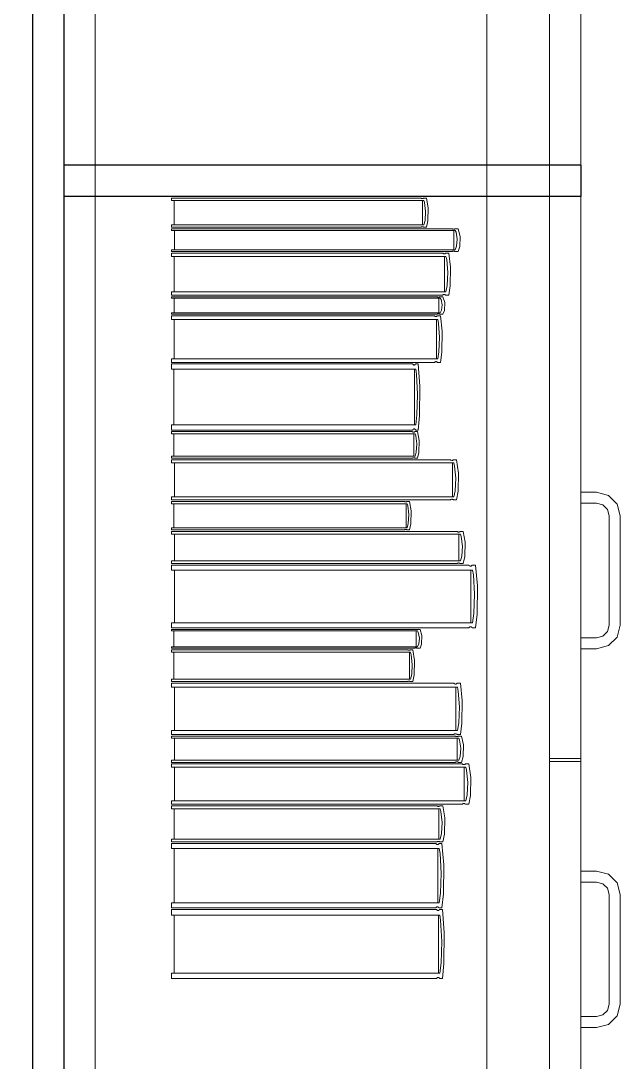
# Model space of a CAD drawing. Header units: inches. Extents: x -38 to 5698, y -33 to 92.
# Drawn here: x 128.675 to 129.058, y 33.462 to 34.127 of the extents above; entities that cross this region are included whole.
import ezdxf

# ---------------------------------------------------------------- set-up
doc = ezdxf.new("R2010")
doc.units = ezdxf.units.IN
doc.header["$MEASUREMENT"] = 0
doc.set_wipeout_variables(frame=1)
doc.linetypes.add('Wipeout_Contour', pattern=[1, 0, -1])
doc.layers.add('Interior - Mobiliario', color=7, linetype='Continuous')

msp = doc.modelspace()

# ---------------------------------------------------------------- linework, layer by layer
at = {"layer": 'Interior - Mobiliario', "color": 175, "linetype": 'Continuous', "lineweight": 13}
for p, q in [((128.70299, 34.755), (128.70299, 33.295)), ((129.01299, 33.295), (129.01299, 34.755)), ((128.93318, 34.01109), (128.93386, 34.00538)), ((128.93386, 34.00538), (128.93345, 33.99964)), ((128.93522, 33.99944), (128.93542, 34.00778)), ((128.9327, 33.99684), (128.77165, 33.99684)), ((128.77165, 33.99684), (128.77165, 33.99535)), ((128.93345, 33.99964), (128.9327, 33.99684)), ((128.93433, 33.99535), (128.93522, 33.99944)), ((128.77165, 33.99535), (128.93076, 33.99535)), ((128.95056, 33.99435), (128.77165, 33.99435)), ((128.77165, 33.99435), (128.77165, 33.99319)), ((128.77165, 33.99319), (128.95275, 33.99319)), ((128.77348, 33.99319), (128.77348, 33.981)), ((128.93076, 33.99535), (128.93089, 33.99545)), ((128.93089, 33.99545), (128.9311, 33.99556)), ((128.9311, 33.99556), (128.93133, 33.99563)), ((128.93133, 33.99563), (128.93156, 33.99566)), ((128.93156, 33.99566), (128.9318, 33.99566)), ((128.9318, 33.99566), (128.93204, 33.99562)), ((128.93204, 33.99562), (128.93226, 33.99554)), ((128.93226, 33.99554), (128.93247, 33.99543)), ((128.93247, 33.99543), (128.93256, 33.99535)), ((128.93256, 33.99535), (128.93433, 33.99535)), ((128.95066, 33.9943), (128.95056, 33.99435)), ((128.95089, 33.99421), (128.95066, 33.9943)), ((128.95114, 33.99415), (128.95089, 33.99421)), ((128.95141, 33.99411), (128.95114, 33.99415)), ((128.95168, 33.99411), (128.95141, 33.99411)), ((128.95194, 33.99414), (128.95168, 33.99411)), ((128.95183, 33.981), (128.95183, 33.99319)), ((128.9522, 33.99419), (128.95194, 33.99414)), ((128.95244, 33.99428), (128.9522, 33.99419)), ((128.95259, 33.99435), (128.95244, 33.99428)), ((128.95458, 33.99435), (128.95259, 33.99435)), ((128.95275, 33.99319), (128.95329, 33.99209)), ((128.95329, 33.99209), (128.95405, 33.98764)), ((128.9558, 33.98951), (128.95458, 33.99435)), ((128.95405, 33.98764), (128.95359, 33.98317)), ((128.95558, 33.98302), (128.9558, 33.98951)), ((128.95275, 33.981), (128.77165, 33.981)), ((128.77165, 33.981), (128.77165, 33.97983)), ((128.77165, 33.97983), (128.95056, 33.97983)), ((128.94468, 33.97883), (128.77165, 33.97883)), ((128.77165, 33.97883), (128.77165, 33.97668)), ((128.77165, 33.97668), (128.9468, 33.97668)), ((128.94591, 33.97668), (128.77342, 33.97668)), ((128.77342, 33.97668), (128.77342, 33.95406)), ((128.94478, 33.97873), (128.94468, 33.97883)), ((128.945, 33.97857), (128.94478, 33.97873)), ((128.94525, 33.97845), (128.945, 33.97857)), ((128.9455, 33.97839), (128.94525, 33.97845)), ((128.94576, 33.97838), (128.9455, 33.97839)), ((128.94602, 33.97843), (128.94576, 33.97838)), ((128.94591, 33.95406), (128.94591, 33.97668)), ((128.94627, 33.97854), (128.94602, 33.97843)), ((128.9465, 33.97869), (128.94627, 33.97854)), ((128.94664, 33.97883), (128.9465, 33.97869)), ((128.94857, 33.97883), (128.94664, 33.97883)), ((128.9468, 33.97668), (128.94732, 33.97464)), ((128.94975, 33.96985), (128.94857, 33.97883)), ((128.95056, 33.97983), (128.95071, 33.97991)), ((128.95071, 33.97991), (128.95095, 33.97999)), ((128.95095, 33.97999), (128.9512, 33.98005)), ((128.9512, 33.98005), (128.95147, 33.98008)), ((128.95147, 33.98008), (128.95174, 33.98007)), ((128.95174, 33.98007), (128.952, 33.98004)), ((128.952, 33.98004), (128.95225, 33.97998)), ((128.95225, 33.97998), (128.95249, 33.97989)), ((128.95249, 33.97989), (128.95259, 33.97983)), ((128.95259, 33.97983), (128.95458, 33.97983)), ((128.95359, 33.98317), (128.95275, 33.981)), ((128.95458, 33.97983), (128.95558, 33.98302)), ((128.94732, 33.97464), (128.94806, 33.96638)), ((128.94806, 33.96638), (128.94761, 33.95809)), ((128.94953, 33.95781), (128.94975, 33.96985)), ((128.94761, 33.95809), (128.9468, 33.95406)), ((128.94857, 33.95191), (128.94953, 33.95781)), ((128.9468, 33.95406), (128.77165, 33.95406)), ((128.77165, 33.95406), (128.77165, 33.95191)), ((128.77165, 33.95191), (128.94468, 33.95191)), ((128.94111, 33.95091), (128.77165, 33.95091)), ((128.77165, 33.95091), (128.77165, 33.95002)), ((128.77165, 33.95002), (128.94318, 33.95002)), ((128.77338, 33.95002), (128.77338, 33.94068)), ((128.77342, 33.95406), (128.94591, 33.95406)), ((128.94121, 33.95086), (128.94111, 33.95091)), ((128.94143, 33.9508), (128.94121, 33.95086)), ((128.94167, 33.95075), (128.94143, 33.9508)), ((128.94192, 33.95072), (128.94167, 33.95075)), ((128.94217, 33.95072), (128.94192, 33.95072)), ((128.94243, 33.95074), (128.94217, 33.95072)), ((128.94232, 33.94068), (128.94232, 33.95002)), ((128.94267, 33.95078), (128.94243, 33.95074)), ((128.94289, 33.95085), (128.94267, 33.95078)), ((128.94303, 33.95091), (128.94289, 33.95085)), ((128.94492, 33.95091), (128.94303, 33.95091)), ((128.94318, 33.95002), (128.9437, 33.94917)), ((128.94468, 33.95191), (128.94483, 33.95205)), ((128.94483, 33.95205), (128.94506, 33.9522)), ((128.94608, 33.9472), (128.94492, 33.95091)), ((128.94506, 33.9522), (128.9453, 33.95231)), ((128.9453, 33.95231), (128.94556, 33.95236)), ((128.94556, 33.95236), (128.94582, 33.95235)), ((128.94582, 33.95235), (128.94608, 33.95229)), ((128.94608, 33.95229), (128.94632, 33.95217)), ((128.94632, 33.95217), (128.94654, 33.95201)), ((128.94654, 33.95201), (128.94664, 33.95191)), ((128.94664, 33.95191), (128.94857, 33.95191)), ((128.9437, 33.94917), (128.94442, 33.94577)), ((128.94442, 33.94577), (128.94398, 33.94234)), ((128.94586, 33.94223), (128.94608, 33.9472)), ((128.94318, 33.94068), (128.77165, 33.94068)), ((128.77165, 33.94068), (128.77165, 33.93979)), ((128.77165, 33.93979), (128.94111, 33.93979)), ((128.93948, 33.93879), (128.77165, 33.93879)), ((128.77165, 33.93879), (128.77165, 33.9364)), ((128.93957, 33.93868), (128.93948, 33.93879)), ((128.93979, 33.93849), (128.93957, 33.93868)), ((128.94003, 33.93837), (128.93979, 33.93849)), ((128.94027, 33.9383), (128.94003, 33.93837)), ((128.94053, 33.93829), (128.94027, 33.9383)), ((128.94078, 33.93835), (128.94053, 33.93829)), ((128.94102, 33.93846), (128.94078, 33.93835)), ((128.94124, 33.93863), (128.94102, 33.93846)), ((128.94111, 33.93979), (128.94126, 33.93985)), ((128.94138, 33.93879), (128.94124, 33.93863)), ((128.94126, 33.93985), (128.94148, 33.93991)), ((128.94324, 33.93879), (128.94138, 33.93879)), ((128.94148, 33.93991), (128.94172, 33.93996)), ((128.94172, 33.93996), (128.94197, 33.93998)), ((128.94197, 33.93998), (128.94223, 33.93997)), ((128.94223, 33.93997), (128.94248, 33.93995)), ((128.94248, 33.93995), (128.94272, 33.9399)), ((128.94272, 33.9399), (128.94294, 33.93983)), ((128.94294, 33.93983), (128.94303, 33.93979)), ((128.94303, 33.93979), (128.94492, 33.93979)), ((128.94398, 33.94234), (128.94318, 33.94068)), ((128.9444, 33.92884), (128.94324, 33.93879)), ((128.94492, 33.93979), (128.94586, 33.94223)), ((128.77165, 33.9364), (128.94153, 33.9364)), ((128.77336, 33.9364), (128.77336, 33.91134)), ((128.94067, 33.91134), (128.94067, 33.9364)), ((128.94153, 33.9364), (128.94204, 33.93414)), ((128.94204, 33.93414), (128.94275, 33.92499)), ((128.94275, 33.92499), (128.94232, 33.91581)), ((128.94418, 33.9155), (128.9444, 33.92884)), ((128.94153, 33.91134), (128.77165, 33.91134)), ((128.77165, 33.91134), (128.77165, 33.90896)), ((128.94232, 33.91581), (128.94153, 33.91134)), ((128.94324, 33.90896), (128.94418, 33.9155)), ((128.77165, 33.90896), (128.93948, 33.90896)), ((128.92563, 33.90796), (128.77165, 33.90796)), ((128.77165, 33.90796), (128.77165, 33.90458)), ((128.77165, 33.90458), (128.92751, 33.90458)), ((128.77322, 33.90458), (128.77322, 33.86914)), ((128.92572, 33.90779), (128.92563, 33.90796)), ((128.92592, 33.90754), (128.92572, 33.90779)), ((128.92613, 33.90736), (128.92592, 33.90754)), ((128.92636, 33.90726), (128.92613, 33.90736)), ((128.92659, 33.90725), (128.92636, 33.90726)), ((128.92682, 33.90733), (128.92659, 33.90725)), ((128.92672, 33.86914), (128.92672, 33.90458)), ((128.92704, 33.90749), (128.92682, 33.90733)), ((128.92724, 33.90773), (128.92704, 33.90749)), ((128.92737, 33.90796), (128.92724, 33.90773)), ((128.92909, 33.90796), (128.92737, 33.90796)), ((128.92751, 33.90458), (128.92798, 33.90138)), ((128.93014, 33.89389), (128.92909, 33.90796)), ((128.93948, 33.90896), (128.93962, 33.90912)), ((128.93962, 33.90912), (128.93984, 33.90929)), ((128.93984, 33.90929), (128.94008, 33.9094)), ((128.94008, 33.9094), (128.94033, 33.90946)), ((128.94033, 33.90946), (128.94058, 33.90945)), ((128.94058, 33.90945), (128.94083, 33.90938)), ((128.94083, 33.90938), (128.94107, 33.90925)), ((128.94107, 33.90925), (128.94128, 33.90907)), ((128.94128, 33.90907), (128.94138, 33.90896)), ((128.94138, 33.90896), (128.94324, 33.90896)), ((128.92798, 33.90138), (128.92863, 33.88844)), ((128.92995, 33.87502), (128.93014, 33.89389)), ((128.92863, 33.88844), (128.92823, 33.87546)), ((128.92823, 33.87546), (128.92751, 33.86914)), ((128.92909, 33.86576), (128.92995, 33.87502)), ((128.92751, 33.86914), (128.77165, 33.86914)), ((128.77165, 33.86914), (128.77165, 33.86576)), ((128.77165, 33.86576), (128.92563, 33.86576)), ((128.92525, 33.86476), (128.77165, 33.86476)), ((128.77165, 33.86476), (128.77165, 33.8634)), ((128.92534, 33.8647), (128.92525, 33.86476)), ((128.92554, 33.86459), (128.92534, 33.8647)), ((128.92575, 33.86452), (128.92554, 33.86459)), ((128.92563, 33.86576), (128.92576, 33.86599)), ((128.92598, 33.86448), (128.92575, 33.86452)), ((128.92576, 33.86599), (128.92596, 33.86623)), ((128.92596, 33.86623), (128.92618, 33.86639)), ((128.92621, 33.86448), (128.92598, 33.86448)), ((128.92618, 33.86639), (128.92641, 33.86647)), ((128.92644, 33.86451), (128.92621, 33.86448)), ((128.92641, 33.86647), (128.92664, 33.86646)), ((128.92666, 33.86458), (128.92644, 33.86451)), ((128.92664, 33.86646), (128.92687, 33.86636)), ((128.92686, 33.86467), (128.92666, 33.86458)), ((128.92699, 33.86476), (128.92686, 33.86467)), ((128.92687, 33.86636), (128.92709, 33.86618)), ((128.9287, 33.86476), (128.92699, 33.86476)), ((128.92709, 33.86618), (128.92729, 33.86593)), ((128.92729, 33.86593), (128.92737, 33.86576)), ((128.92737, 33.86576), (128.92909, 33.86576)), ((128.92975, 33.8591), (128.9287, 33.86476)), ((128.77165, 33.8634), (128.92713, 33.8634)), ((128.77322, 33.8634), (128.77322, 33.84914)), ((128.92634, 33.84914), (128.92634, 33.8634)), ((128.92713, 33.8634), (128.92759, 33.86212)), ((128.92759, 33.86212), (128.92825, 33.85691)), ((128.92825, 33.85691), (128.92785, 33.85168)), ((128.92956, 33.85151), (128.92975, 33.8591)), ((128.92785, 33.85168), (128.92713, 33.84914)), ((128.9287, 33.84778), (128.92956, 33.85151)), ((128.92713, 33.84914), (128.77165, 33.84914)), ((128.77165, 33.84914), (128.77165, 33.84778)), ((128.77165, 33.84778), (128.92525, 33.84778)), ((128.94964, 33.84678), (128.77165, 33.84678)), ((128.77165, 33.84678), (128.77165, 33.84473)), ((128.77165, 33.84473), (128.95181, 33.84473)), ((128.77347, 33.84473), (128.77347, 33.82318)), ((128.92525, 33.84778), (128.92538, 33.84787)), ((128.92538, 33.84787), (128.92558, 33.84797)), ((128.92558, 33.84797), (128.9258, 33.84803)), ((128.9258, 33.84803), (128.92603, 33.84807)), ((128.92603, 33.84807), (128.92626, 33.84806)), ((128.92626, 33.84806), (128.92649, 33.84802)), ((128.92649, 33.84802), (128.92671, 33.84795)), ((128.92671, 33.84795), (128.9269, 33.84785)), ((128.9269, 33.84785), (128.92699, 33.84778)), ((128.92699, 33.84778), (128.9287, 33.84778)), ((128.94974, 33.84668), (128.94964, 33.84678)), ((128.94997, 33.84653), (128.94974, 33.84668)), ((128.95022, 33.84642), (128.94997, 33.84653)), ((128.95048, 33.84636), (128.95022, 33.84642)), ((128.95075, 33.84635), (128.95048, 33.84636)), ((128.95102, 33.8464), (128.95075, 33.84635)), ((128.9509, 33.82318), (128.9509, 33.84473)), ((128.95127, 33.8465), (128.95102, 33.8464)), ((128.9515, 33.84664), (128.95127, 33.8465)), ((128.95165, 33.84678), (128.9515, 33.84664)), ((128.95363, 33.84678), (128.95165, 33.84678)), ((128.95181, 33.84473), (128.95235, 33.84278)), ((128.95485, 33.83823), (128.95363, 33.84678)), ((128.95235, 33.84278), (128.95311, 33.83492)), ((128.95463, 33.82675), (128.95485, 33.83823)), ((128.95311, 33.83492), (128.95265, 33.82702)), ((128.95265, 33.82702), (128.95181, 33.82318)), ((128.95363, 33.82113), (128.95463, 33.82675)), ((129.04299, 33.826), (129.03299, 33.826)), ((129.03299, 33.826), (129.03299, 33.819)), ((129.05049, 33.82399), (129.04299, 33.826)), ((129.05598, 33.8185), (129.05049, 33.82399)), ((128.95181, 33.82318), (128.77165, 33.82318)), ((128.77165, 33.82318), (128.77165, 33.82113)), ((128.77165, 33.82113), (128.94964, 33.82113)), ((128.92026, 33.82013), (128.77165, 33.82013)), ((128.77165, 33.82013), (128.77165, 33.81867)), ((128.77165, 33.81867), (128.92208, 33.81867)), ((128.77317, 33.81867), (128.77317, 33.80339)), ((128.92035, 33.82006), (128.92026, 33.82013)), ((128.92054, 33.81995), (128.92035, 33.82006)), ((128.92075, 33.81987), (128.92054, 33.81995)), ((128.92097, 33.81983), (128.92075, 33.81987)), ((128.92119, 33.81982), (128.92097, 33.81983)), ((128.92141, 33.81986), (128.92119, 33.81982)), ((128.92132, 33.80339), (128.92132, 33.81867)), ((128.92163, 33.81993), (128.92141, 33.81986)), ((128.92182, 33.82003), (128.92163, 33.81993)), ((128.92195, 33.82013), (128.92182, 33.82003)), ((128.9236, 33.82013), (128.92195, 33.82013)), ((128.92208, 33.81867), (128.92253, 33.81729)), ((128.92253, 33.81729), (128.92316, 33.81171)), ((128.92462, 33.81406), (128.9236, 33.82013)), ((128.94964, 33.82113), (128.94979, 33.82127)), ((128.94979, 33.82127), (128.95002, 33.82141)), ((128.95002, 33.82141), (128.95028, 33.82151)), ((128.95028, 33.82151), (128.95054, 33.82156)), ((128.95054, 33.82156), (128.95081, 33.82155)), ((128.95081, 33.82155), (128.95107, 33.82149)), ((128.95107, 33.82149), (128.95132, 33.82138)), ((128.95132, 33.82138), (128.95155, 33.82123)), ((128.95155, 33.82123), (128.95165, 33.82113)), ((128.95165, 33.82113), (128.95363, 33.82113)), ((129.03299, 33.819), (129.04299, 33.819)), ((129.04299, 33.819), (129.04699, 33.81793)), ((129.04699, 33.81793), (129.04992, 33.815)), ((129.05799, 33.811), (129.05598, 33.8185)), ((128.92316, 33.81171), (128.92278, 33.80611)), ((128.92443, 33.80592), (128.92462, 33.81406)), ((129.04992, 33.815), (129.05099, 33.811)), ((129.05099, 33.811), (129.05099, 33.741)), ((129.05799, 33.741), (129.05799, 33.811)), ((128.92278, 33.80611), (128.92208, 33.80339)), ((128.9236, 33.80193), (128.92443, 33.80592)), ((128.92208, 33.80339), (128.77165, 33.80339)), ((128.77165, 33.80339), (128.77165, 33.80193)), ((128.77165, 33.80193), (128.92026, 33.80193)), ((128.9538, 33.80093), (128.77165, 33.80093)), ((128.77165, 33.80093), (128.77165, 33.7993)), ((128.77165, 33.7993), (128.95602, 33.7993)), ((128.77351, 33.7993), (128.77351, 33.78212)), ((128.92026, 33.80193), (128.92039, 33.80203)), ((128.92039, 33.80203), (128.92058, 33.80214)), ((128.92058, 33.80214), (128.9208, 33.80221)), ((128.9208, 33.80221), (128.92102, 33.80224)), ((128.92102, 33.80224), (128.92124, 33.80223)), ((128.92124, 33.80223), (128.92146, 33.80219)), ((128.92146, 33.80219), (128.92167, 33.80212)), ((128.92167, 33.80212), (128.92186, 33.80201)), ((128.92186, 33.80201), (128.92195, 33.80193)), ((128.92195, 33.80193), (128.9236, 33.80193)), ((128.9539, 33.80086), (128.9538, 33.80093)), ((128.95414, 33.80073), (128.9539, 33.80086)), ((128.95439, 33.80064), (128.95414, 33.80073)), ((128.95466, 33.8006), (128.95439, 33.80064)), ((128.95494, 33.80059), (128.95466, 33.8006)), ((128.95521, 33.80063), (128.95494, 33.80059)), ((128.95509, 33.78212), (128.95509, 33.7993)), ((128.95547, 33.80071), (128.95521, 33.80063)), ((128.95571, 33.80083), (128.95547, 33.80071)), ((128.95586, 33.80093), (128.95571, 33.80083)), ((128.95789, 33.80093), (128.95586, 33.80093)), ((128.95602, 33.7993), (128.95658, 33.79775)), ((128.95658, 33.79775), (128.95735, 33.79148)), ((128.95914, 33.79412), (128.95789, 33.80093)), ((128.95735, 33.79148), (128.95688, 33.78518)), ((128.9589, 33.78497), (128.95914, 33.79412)), ((128.95688, 33.78518), (128.95602, 33.78212)), ((128.95789, 33.78049), (128.9589, 33.78497)), ((128.95602, 33.78212), (128.77165, 33.78212)), ((128.77165, 33.78212), (128.77165, 33.78049)), ((128.77165, 33.78049), (128.9538, 33.78049)), ((128.9614, 33.77949), (128.77165, 33.77949)), ((128.77165, 33.77949), (128.77165, 33.77628)), ((128.9538, 33.78049), (128.95395, 33.78059)), ((128.95395, 33.78059), (128.95419, 33.78071)), ((128.95419, 33.78071), (128.95445, 33.78079)), ((128.95445, 33.78079), (128.95472, 33.78083)), ((128.95472, 33.78083), (128.955, 33.78082)), ((128.955, 33.78082), (128.95527, 33.78078)), ((128.95527, 33.78078), (128.95552, 33.78069)), ((128.95552, 33.78069), (128.95576, 33.78056)), ((128.95576, 33.78056), (128.95586, 33.78049)), ((128.95586, 33.78049), (128.95789, 33.78049)), ((128.96151, 33.77933), (128.9614, 33.77949)), ((128.96175, 33.77909), (128.96151, 33.77933)), ((128.96202, 33.77892), (128.96175, 33.77909)), ((128.9623, 33.77883), (128.96202, 33.77892)), ((128.96258, 33.77882), (128.9623, 33.77883)), ((128.96287, 33.77889), (128.96258, 33.77882)), ((128.96314, 33.77904), (128.96287, 33.77889)), ((128.96339, 33.77927), (128.96314, 33.77904)), ((128.96355, 33.77949), (128.96339, 33.77927)), ((128.96566, 33.77949), (128.96355, 33.77949)), ((128.96696, 33.76613), (128.96566, 33.77949)), ((128.77165, 33.77628), (128.96372, 33.77628)), ((128.77359, 33.77628), (128.77359, 33.74264)), ((128.96275, 33.74264), (128.96275, 33.77628)), ((128.96372, 33.77628), (128.96429, 33.77324)), ((128.96429, 33.77324), (128.9651, 33.76096)), ((128.96672, 33.74822), (128.96696, 33.76613)), ((128.9651, 33.76096), (128.96461, 33.74863)), ((128.96461, 33.74863), (128.96372, 33.74264)), ((128.96566, 33.73943), (128.96672, 33.74822)), ((128.96372, 33.74264), (128.77165, 33.74264)), ((128.77165, 33.74264), (128.77165, 33.73943)), ((128.77165, 33.73943), (128.9614, 33.73943)), ((128.92679, 33.73843), (128.77165, 33.73843)), ((128.77165, 33.73843), (128.77165, 33.73747)), ((128.77165, 33.73747), (128.92869, 33.73747)), ((128.77323, 33.73747), (128.77323, 33.72736)), ((128.92688, 33.73839), (128.92679, 33.73843)), ((128.92708, 33.73831), (128.92688, 33.73839)), ((128.9273, 33.73826), (128.92708, 33.73831)), ((128.92753, 33.73823), (128.9273, 33.73826)), ((128.92776, 33.73823), (128.92753, 33.73823)), ((128.92799, 33.73825), (128.92776, 33.73823)), ((128.92789, 33.72736), (128.92789, 33.73747)), ((128.92821, 33.7383), (128.92799, 33.73825)), ((128.92842, 33.73837), (128.92821, 33.7383)), ((128.92855, 33.73843), (128.92842, 33.73837)), ((128.93027, 33.73843), (128.92855, 33.73843)), ((128.92869, 33.73747), (128.92916, 33.73656)), ((128.93134, 33.73442), (128.93027, 33.73843)), ((128.9614, 33.73943), (128.96156, 33.73965)), ((128.96156, 33.73965), (128.96181, 33.73988)), ((128.96181, 33.73988), (128.96208, 33.74003)), ((128.96208, 33.74003), (128.96236, 33.7401)), ((128.96236, 33.7401), (128.96265, 33.74009)), ((128.96265, 33.74009), (128.96293, 33.74)), ((128.96293, 33.74), (128.96319, 33.73983)), ((128.96319, 33.73983), (128.96344, 33.73959)), ((128.96344, 33.73959), (128.96355, 33.73943)), ((128.96355, 33.73943), (128.96566, 33.73943)), ((129.05099, 33.741), (129.04992, 33.737)), ((129.05598, 33.7335), (129.05799, 33.741)), ((128.92916, 33.73656), (128.92982, 33.73286)), ((128.92982, 33.73286), (128.92941, 33.72916)), ((128.93114, 33.72903), (128.93134, 33.73442)), ((129.03299, 33.733), (129.03299, 33.726)), ((129.04299, 33.733), (129.03299, 33.733)), ((129.04699, 33.73407), (129.04299, 33.733)), ((129.04992, 33.737), (129.04699, 33.73407)), ((129.05049, 33.72801), (129.05598, 33.7335)), ((128.92869, 33.72736), (128.77165, 33.72736)), ((128.77165, 33.72736), (128.77165, 33.72639)), ((128.77165, 33.72639), (128.92679, 33.72639)), ((128.92238, 33.72539), (128.77165, 33.72539)), ((128.77165, 33.72539), (128.77165, 33.72376)), ((128.92246, 33.72531), (128.92238, 33.72539)), ((128.92266, 33.72519), (128.92246, 33.72531)), ((128.92287, 33.7251), (128.92266, 33.72519)), ((128.92309, 33.72506), (128.92287, 33.7251)), ((128.92332, 33.72505), (128.92309, 33.72506)), ((128.92354, 33.72509), (128.92332, 33.72505)), ((128.92376, 33.72517), (128.92354, 33.72509)), ((128.92396, 33.72528), (128.92376, 33.72517)), ((128.92408, 33.72539), (128.92396, 33.72528)), ((128.92576, 33.72539), (128.92408, 33.72539)), ((128.92679, 33.7186), (128.92576, 33.72539)), ((128.92679, 33.72639), (128.92692, 33.72646)), ((128.92692, 33.72646), (128.92713, 33.72653)), ((128.92713, 33.72653), (128.92735, 33.72657)), ((128.92735, 33.72657), (128.92758, 33.72659)), ((128.92758, 33.72659), (128.92781, 33.72659)), ((128.92781, 33.72659), (128.92804, 33.72656)), ((128.92804, 33.72656), (128.92826, 33.72651)), ((128.92826, 33.72651), (128.92846, 33.72644)), ((128.92846, 33.72644), (128.92855, 33.72639)), ((128.92855, 33.72639), (128.93027, 33.72639)), ((128.92941, 33.72916), (128.92869, 33.72736)), ((128.93027, 33.72639), (128.93114, 33.72903)), ((129.03299, 33.726), (129.04299, 33.726)), ((129.04299, 33.726), (129.05049, 33.72801)), ((128.77165, 33.72376), (128.92422, 33.72376)), ((128.77319, 33.72376), (128.77319, 33.70664)), ((128.92345, 33.70664), (128.92345, 33.72376)), ((128.92422, 33.72376), (128.92468, 33.72222)), ((128.92468, 33.72222), (128.92532, 33.71597)), ((128.9266, 33.70948), (128.92679, 33.7186)), ((128.92532, 33.71597), (128.92493, 33.7097)), ((128.92422, 33.70664), (128.77165, 33.70664)), ((128.77165, 33.70664), (128.77165, 33.70501)), ((128.77165, 33.70501), (128.92238, 33.70501)), ((128.95194, 33.70401), (128.77165, 33.70401)), ((128.77165, 33.70401), (128.77165, 33.70139)), ((128.92238, 33.70501), (128.9225, 33.70512)), ((128.9225, 33.70512), (128.9227, 33.70524)), ((128.9227, 33.70524), (128.92292, 33.70532)), ((128.92292, 33.70532), (128.92314, 33.70536)), ((128.92314, 33.70536), (128.92337, 33.70535)), ((128.92337, 33.70535), (128.92359, 33.7053)), ((128.92359, 33.7053), (128.9238, 33.70522)), ((128.9238, 33.70522), (128.924, 33.70509)), ((128.924, 33.70509), (128.92408, 33.70501)), ((128.92408, 33.70501), (128.92576, 33.70501)), ((128.92493, 33.7097), (128.92422, 33.70664)), ((128.92576, 33.70501), (128.9266, 33.70948)), ((128.95204, 33.70389), (128.95194, 33.70401)), ((128.95228, 33.70369), (128.95204, 33.70389)), ((128.95398, 33.70401), (128.95383, 33.70384)), ((128.95599, 33.70401), (128.95398, 33.70401)), ((128.95722, 33.69308), (128.95599, 33.70401)), ((128.77165, 33.70139), (128.95414, 33.70139)), ((128.77349, 33.70139), (128.77349, 33.67384)), ((128.95253, 33.70355), (128.95228, 33.70369)), ((128.9528, 33.70347), (128.95253, 33.70355)), ((128.95307, 33.70347), (128.9528, 33.70347)), ((128.95334, 33.70353), (128.95307, 33.70347)), ((128.95322, 33.67384), (128.95322, 33.70139)), ((128.95359, 33.70365), (128.95334, 33.70353)), ((128.95383, 33.70384), (128.95359, 33.70365)), ((128.95414, 33.70139), (128.95469, 33.6989)), ((128.95469, 33.6989), (128.95546, 33.68885)), ((128.957, 33.67841), (128.95722, 33.69308)), ((128.95546, 33.68885), (128.95499, 33.67875)), ((128.95499, 33.67875), (128.95414, 33.67384)), ((128.95599, 33.67122), (128.957, 33.67841)), ((128.95414, 33.67384), (128.77165, 33.67384)), ((128.77165, 33.67384), (128.77165, 33.67122)), ((128.77165, 33.67122), (128.95194, 33.67122)), ((128.95194, 33.67122), (128.95209, 33.67139)), ((128.95209, 33.67139), (128.95233, 33.67158)), ((128.95233, 33.67158), (128.95259, 33.6717)), ((128.95259, 33.6717), (128.95286, 33.67176)), ((128.95286, 33.67176), (128.95313, 33.67176)), ((128.95313, 33.67176), (128.95339, 33.67168)), ((128.95339, 33.67168), (128.95365, 33.67154)), ((128.95365, 33.67154), (128.95388, 33.67134)), ((128.95388, 33.67134), (128.95398, 33.67122)), ((128.95398, 33.67122), (128.95599, 33.67122)), ((128.95274, 33.67022), (128.77165, 33.67022)), ((128.77165, 33.67022), (128.77165, 33.66887)), ((128.77165, 33.66887), (128.95495, 33.66887)), ((128.7735, 33.66887), (128.7735, 33.65479)), ((128.95284, 33.67015), (128.95274, 33.67022)), ((128.95307, 33.67005), (128.95284, 33.67015)), ((128.95333, 33.66998), (128.95307, 33.67005)), ((128.9536, 33.66994), (128.95333, 33.66998)), ((128.95387, 33.66994), (128.9536, 33.66994)), ((128.95414, 33.66997), (128.95387, 33.66994)), ((128.95402, 33.65479), (128.95402, 33.66887)), ((128.9544, 33.67003), (128.95414, 33.66997)), ((128.95464, 33.67013), (128.9544, 33.67003)), ((128.95479, 33.67022), (128.95464, 33.67013)), ((128.9568, 33.67022), (128.95479, 33.67022)), ((128.95495, 33.66887), (128.9555, 33.6676)), ((128.9555, 33.6676), (128.95627, 33.66246)), ((128.95805, 33.66462), (128.9568, 33.67022)), ((128.95781, 33.65713), (128.95805, 33.66462)), ((128.9558, 33.6573), (128.95495, 33.65479)), ((128.95627, 33.66246), (128.9558, 33.6573)), ((128.95495, 33.65479), (128.77165, 33.65479)), ((128.77165, 33.65479), (128.77165, 33.65345)), ((128.77165, 33.65345), (128.95274, 33.65345)), ((128.95718, 33.65245), (128.77165, 33.65245)), ((128.77165, 33.65245), (128.77165, 33.65039)), ((128.95274, 33.65345), (128.95289, 33.65354)), ((128.95289, 33.65354), (128.95313, 33.65364)), ((128.95313, 33.65364), (128.95339, 33.6537)), ((128.95339, 33.6537), (128.95366, 33.65373)), ((128.95366, 33.65373), (128.95393, 33.65373)), ((128.95393, 33.65373), (128.9542, 33.65369)), ((128.9542, 33.65369), (128.95445, 33.65362)), ((128.95445, 33.65362), (128.95469, 33.65352)), ((128.95469, 33.65352), (128.95479, 33.65345)), ((128.95479, 33.65345), (128.9568, 33.65345)), ((128.9568, 33.65345), (128.95781, 33.65713)), ((128.95729, 33.65235), (128.95718, 33.65245)), ((128.95753, 33.65219), (128.95729, 33.65235)), ((128.95779, 33.65208), (128.95753, 33.65219)), ((128.95806, 33.65203), (128.95779, 33.65208)), ((128.95834, 33.65202), (128.95806, 33.65203)), ((128.95862, 33.65207), (128.95834, 33.65202)), ((128.95888, 33.65217), (128.95862, 33.65207)), ((128.95913, 33.65231), (128.95888, 33.65217)), ((128.95928, 33.65245), (128.95913, 33.65231)), ((128.96134, 33.65245), (128.95928, 33.65245)), ((128.96262, 33.64387), (128.96134, 33.65245)), ((129.03299, 33.656), (129.01299, 33.656)), ((129.01299, 33.295), (129.01299, 33.654)), ((129.03299, 33.654), (129.01299, 33.654)), ((129.03299, 33.295), (129.03299, 33.654)), ((128.77165, 33.65039), (128.95945, 33.65039)), ((128.77354, 33.65039), (128.77354, 33.62877)), ((128.9585, 33.62877), (128.9585, 33.65039)), ((128.95945, 33.65039), (128.96001, 33.64844)), ((128.96001, 33.64844), (128.9608, 33.64055)), ((128.9608, 33.64055), (128.96032, 33.63262)), ((128.96238, 33.63235), (128.96262, 33.64387)), ((128.96032, 33.63262), (128.95945, 33.62877)), ((128.96134, 33.62671), (128.96238, 33.63235)), ((128.95945, 33.62877), (128.77165, 33.62877)), ((128.77165, 33.62877), (128.77165, 33.62671)), ((128.77165, 33.62671), (128.95718, 33.62671)), ((128.94105, 33.62571), (128.77165, 33.62571)), ((128.77165, 33.62571), (128.77165, 33.62386)), ((128.94115, 33.62562), (128.94105, 33.62571)), ((128.94137, 33.62548), (128.94115, 33.62562)), ((128.9416, 33.62538), (128.94137, 33.62548)), ((128.94185, 33.62533), (128.9416, 33.62538)), ((128.94211, 33.62532), (128.94185, 33.62533)), ((128.94236, 33.62537), (128.94211, 33.62532)), ((128.9426, 33.62545), (128.94236, 33.62537)), ((128.94283, 33.62559), (128.9426, 33.62545)), ((128.94297, 33.62571), (128.94283, 33.62559)), ((128.94485, 33.62571), (128.94297, 33.62571)), ((128.94602, 33.61801), (128.94485, 33.62571)), ((128.95718, 33.62671), (128.95734, 33.62685)), ((128.95734, 33.62685), (128.95758, 33.62699)), ((128.95758, 33.62699), (128.95785, 33.62709)), ((128.95785, 33.62709), (128.95812, 33.62714)), ((128.95812, 33.62714), (128.9584, 33.62713)), ((128.9584, 33.62713), (128.95868, 33.62707)), ((128.95868, 33.62707), (128.95894, 33.62697)), ((128.95894, 33.62697), (128.95918, 33.62681)), ((128.95918, 33.62681), (128.95928, 33.62671)), ((128.95928, 33.62671), (128.96134, 33.62671)), ((128.77165, 33.62386), (128.94312, 33.62386)), ((128.77338, 33.62386), (128.77338, 33.60446)), ((128.94225, 33.60446), (128.94225, 33.62386)), ((128.94312, 33.62386), (128.94363, 33.62211)), ((128.94363, 33.62211), (128.94436, 33.61503)), ((128.9458, 33.60768), (128.94602, 33.61801)), ((128.94436, 33.61503), (128.94392, 33.60792)), ((128.94312, 33.60446), (128.77165, 33.60446)), ((128.77165, 33.60446), (128.77165, 33.60262)), ((128.94392, 33.60792), (128.94312, 33.60446)), ((128.94485, 33.60262), (128.9458, 33.60768)), ((128.77165, 33.60262), (128.94105, 33.60262)), ((128.94048, 33.60162), (128.77165, 33.60162)), ((128.77165, 33.60162), (128.77165, 33.59832)), ((128.77165, 33.59832), (128.94254, 33.59832)), ((128.77337, 33.59832), (128.77337, 33.56375)), ((128.94057, 33.60146), (128.94048, 33.60162)), ((128.94079, 33.60121), (128.94057, 33.60146)), ((128.94103, 33.60103), (128.94079, 33.60121)), ((128.94128, 33.60094), (128.94103, 33.60103)), ((128.94105, 33.60262), (128.94119, 33.60274)), ((128.94119, 33.60274), (128.94142, 33.60287)), ((128.94153, 33.60093), (128.94128, 33.60094)), ((128.94142, 33.60287), (128.94166, 33.60296)), ((128.94178, 33.601), (128.94153, 33.60093)), ((128.94166, 33.60296), (128.94191, 33.603)), ((128.94167, 33.56375), (128.94167, 33.59832)), ((128.94202, 33.60116), (128.94178, 33.601)), ((128.94191, 33.603), (128.94217, 33.603)), ((128.94225, 33.6014), (128.94202, 33.60116)), ((128.94217, 33.603), (128.94242, 33.60294)), ((128.94239, 33.60162), (128.94225, 33.6014)), ((128.94426, 33.60162), (128.94239, 33.60162)), ((128.94242, 33.60294), (128.94265, 33.60285)), ((128.94254, 33.59832), (128.94305, 33.5952)), ((128.94265, 33.60285), (128.94287, 33.60271)), ((128.94287, 33.60271), (128.94297, 33.60262)), ((128.94297, 33.60262), (128.94485, 33.60262)), ((128.94542, 33.58789), (128.94426, 33.60162)), ((128.94305, 33.5952), (128.94377, 33.58258)), ((128.94521, 33.56949), (128.94542, 33.58789)), ((128.94377, 33.58258), (128.94333, 33.56991)), ((129.03299, 33.584), (129.04299, 33.584)), ((129.03299, 33.577), (129.03299, 33.584)), ((129.04299, 33.584), (129.05049, 33.58199)), ((129.05049, 33.58199), (129.05598, 33.5765)), ((129.04299, 33.577), (129.03299, 33.577)), ((129.04699, 33.57593), (129.04299, 33.577)), ((129.04992, 33.573), (129.04699, 33.57593)), ((129.05099, 33.569), (129.04992, 33.573)), ((129.05598, 33.5765), (129.05799, 33.569)), ((128.94333, 33.56991), (128.94254, 33.56375)), ((128.94426, 33.56046), (128.94521, 33.56949)), ((129.05099, 33.499), (129.05099, 33.569)), ((129.05799, 33.569), (129.05799, 33.499)), ((128.94254, 33.56375), (128.77165, 33.56375)), ((128.77165, 33.56375), (128.77165, 33.56046)), ((128.77165, 33.56046), (128.94048, 33.56046)), ((128.94082, 33.55946), (128.77165, 33.55946)), ((128.77165, 33.55946), (128.77165, 33.55592)), ((128.94048, 33.56046), (128.94062, 33.56068)), ((128.94062, 33.56068), (128.94084, 33.56091)), ((128.94091, 33.55929), (128.94082, 33.55946)), ((128.94084, 33.56091), (128.94108, 33.56107)), ((128.94113, 33.55902), (128.94091, 33.55929)), ((128.94108, 33.56107), (128.94133, 33.56115)), ((128.94137, 33.55883), (128.94113, 33.55902)), ((128.94133, 33.56115), (128.94159, 33.56114)), ((128.94162, 33.55873), (128.94137, 33.55883)), ((128.94159, 33.56114), (128.94184, 33.56104)), ((128.94187, 33.55872), (128.94162, 33.55873)), ((128.94184, 33.56104), (128.94207, 33.56087)), ((128.94212, 33.5588), (128.94187, 33.55872)), ((128.94207, 33.56087), (128.94229, 33.56062)), ((128.94237, 33.55897), (128.94212, 33.5588)), ((128.94229, 33.56062), (128.94239, 33.56046)), ((128.94259, 33.55922), (128.94237, 33.55897)), ((128.94239, 33.56046), (128.94426, 33.56046)), ((128.94273, 33.55946), (128.94259, 33.55922)), ((128.94461, 33.55946), (128.94273, 33.55946)), ((128.94577, 33.54472), (128.94461, 33.55946)), ((128.77165, 33.55592), (128.94288, 33.55592)), ((128.77338, 33.55592), (128.77338, 33.51881)), ((128.94202, 33.51881), (128.94202, 33.55592)), ((128.94288, 33.55592), (128.94339, 33.55257)), ((128.94339, 33.55257), (128.94412, 33.53903)), ((128.94556, 33.52496), (128.94577, 33.54472)), ((128.94412, 33.53903), (128.94368, 33.52543)), ((128.94368, 33.52543), (128.94288, 33.51881)), ((128.94461, 33.51527), (128.94556, 33.52496)), ((128.94288, 33.51881), (128.77165, 33.51881)), ((128.77165, 33.51881), (128.77165, 33.51527)), ((128.77165, 33.51527), (128.94082, 33.51527)), ((128.94082, 33.51527), (128.94096, 33.51551)), ((128.94096, 33.51551), (128.94118, 33.51576)), ((128.94118, 33.51576), (128.94142, 33.51593)), ((128.94142, 33.51593), (128.94167, 33.51601)), ((128.94167, 33.51601), (128.94193, 33.516)), ((128.94193, 33.516), (128.94218, 33.5159)), ((128.94218, 33.5159), (128.94242, 33.51571)), ((128.94242, 33.51571), (128.94263, 33.51545)), ((128.94263, 33.51545), (128.94273, 33.51527)), ((128.94273, 33.51527), (128.94461, 33.51527)), ((129.04992, 33.495), (129.05099, 33.499)), ((129.05799, 33.499), (129.05598, 33.4915)), ((129.03299, 33.491), (129.04299, 33.491)), ((129.03299, 33.484), (129.03299, 33.491)), ((129.04299, 33.491), (129.04699, 33.49207)), ((129.04699, 33.49207), (129.04992, 33.495)), ((129.05598, 33.4915), (129.05049, 33.48601)), ((129.05049, 33.48601), (129.04299, 33.484)), ((129.04299, 33.484), (129.03299, 33.484))]:
    msp.add_line(p, q, dxfattribs=at)

# ---------------------------------------------------------------- next in the draw order: wipeouts: each hides what was drawn before it
at = {"color": 254, "linetype": 'Wipeout_Contour', "lineweight": 0, "ltscale": 3364.462472}
msp.add_wipeout([(129.03299, 34.015), (129.03299, 34.035), (128.70299, 34.035), (128.70299, 34.015)], dxfattribs=at).dxf.layer = 'Interior - Mobiliario'

# ---------------------------------------------------------------- next in the draw order: linework, layer by layer
at = {"layer": 'Interior - Mobiliario', "color": 175, "linetype": 'Continuous', "lineweight": 13}
for p, q in [((129.03299, 34.775), (129.03299, 33.275)), ((129.01299, 33.295), (129.01299, 34.755)), ((129.01299, 33.295), (129.01299, 34.755)), ((129.03299, 33.295), (129.03299, 34.755)), ((129.03299, 33.295), (129.03299, 34.755)), ((128.72299, 33.315), (128.72299, 34.735)), ((128.97299, 34.735), (128.97299, 33.315)), ((129.01299, 33.315), (129.01299, 34.735)), ((129.01299, 34.035), (129.01299, 34.394)), ((129.03299, 34.035), (129.03299, 34.394)), ((128.70299, 34.035), (128.70299, 34.015)), ((129.03299, 34.035), (128.70299, 34.035)), ((129.03299, 34.035), (129.01299, 34.035)), ((129.03299, 34.015), (129.03299, 34.035)), ((129.03299, 34.015), (129.03299, 34.035)), ((128.70299, 34.015), (129.03299, 34.015)), ((128.93076, 34.014), (128.77165, 34.014)), ((128.77165, 34.014), (128.77165, 34.01251)), ((128.77165, 34.01251), (128.9327, 34.01251)), ((128.77327, 34.01251), (128.77327, 33.99684)), ((128.93085, 34.01393), (128.93076, 34.014)), ((128.93105, 34.01381), (128.93085, 34.01393)), ((128.93128, 34.01374), (128.93105, 34.01381)), ((128.93151, 34.01369), (128.93128, 34.01374)), ((128.93175, 34.01369), (128.93151, 34.01369)), ((128.93199, 34.01372), (128.93175, 34.01369)), ((128.93189, 33.99684), (128.93189, 34.01251)), ((128.93221, 34.01379), (128.93199, 34.01372)), ((128.93242, 34.0139), (128.93221, 34.01379)), ((128.93256, 34.014), (128.93242, 34.0139)), ((128.93433, 34.014), (128.93256, 34.014)), ((128.9327, 34.01251), (128.93318, 34.01109)), ((128.93542, 34.00778), (128.93433, 34.014)), ((129.01299, 34.015), (129.01299, 33.656)), ((129.03299, 34.015), (129.01299, 34.015)), ((129.03299, 34.015), (129.03299, 33.656))]:
    msp.add_line(p, q, dxfattribs=at)
at = {"layer": 'Interior - Mobiliario', "color": 175, "linetype": 'Continuous', "lineweight": 30}
for p, q in [((129.03299, 34.035), (128.70299, 34.035)), ((128.70299, 34.035), (128.70299, 34.015)), ((129.03299, 34.035), (129.03299, 34.015)), ((129.03299, 34.015), (128.70299, 34.015))]:
    msp.add_line(p, q, dxfattribs=at)

# ---------------------------------------------------------------- next in the draw order: wipeouts: each hides what was drawn before it
at = {"color": 254, "linetype": 'Wipeout_Contour', "lineweight": 0, "ltscale": 3363.764256}
msp.add_wipeout([(128.70299, 33.295), (128.70299, 34.755), (128.68299, 34.755), (128.68299, 33.295)], dxfattribs=at).dxf.layer = 'Interior - Mobiliario'

# ---------------------------------------------------------------- next in the draw order: linework, layer by layer
at = {"layer": 'Interior - Mobiliario', "color": 175, "linetype": 'Continuous', "lineweight": 13}
for p, q in [((128.68299, 33.275), (128.68299, 34.775)), ((128.68299, 34.755), (128.68299, 33.295)), ((128.68299, 34.755), (128.68299, 33.295)), ((128.70299, 33.295), (128.70299, 34.755)), ((128.70299, 34.755), (128.70299, 33.295)), ((128.70299, 34.755), (128.70299, 33.295)), ((128.70299, 34.755), (128.70299, 33.295)), ((128.68299, 34.735), (128.68299, 33.315)), ((128.70299, 34.035), (128.70299, 34.015)), ((129.03299, 34.035), (128.70299, 34.035)), ((128.70299, 34.015), (129.03299, 34.015))]:
    msp.add_line(p, q, dxfattribs=at)
at = {"layer": 'Interior - Mobiliario', "color": 175, "linetype": 'Continuous', "lineweight": 30}
for p, q in [((128.68299, 34.755), (128.68299, 33.295)), ((128.70299, 34.755), (128.70299, 33.295))]:
    msp.add_line(p, q, dxfattribs=at)

# ---------------------------------------------------------------- next in the draw order: wipeouts: each hides what was drawn before it
at = {"color": 254, "linetype": 'Wipeout_Contour', "lineweight": 0, "ltscale": 3363.684321}
msp.add_wipeout([(128.66299, 33.295), (128.68299, 33.295), (128.68299, 34.755), (128.66299, 34.755)], dxfattribs=at).dxf.layer = 'Interior - Mobiliario'

# ---------------------------------------------------------------- next in the draw order: linework, layer by layer
at = {"layer": 'Interior - Mobiliario', "color": 175, "linetype": 'Continuous', "lineweight": 13}
for p, q in [((128.68299, 33.275), (128.68299, 34.775)), ((128.68299, 34.755), (128.68299, 33.295)), ((128.68299, 34.755), (128.68299, 33.295)), ((128.68299, 34.735), (128.68299, 33.315))]:
    msp.add_line(p, q, dxfattribs=at)
at = {"layer": 'Interior - Mobiliario', "color": 175, "linetype": 'Continuous', "lineweight": 30}
msp.add_line((128.68299, 34.755), (128.68299, 33.295), dxfattribs=at)

doc.saveas('drawing.dxf')
